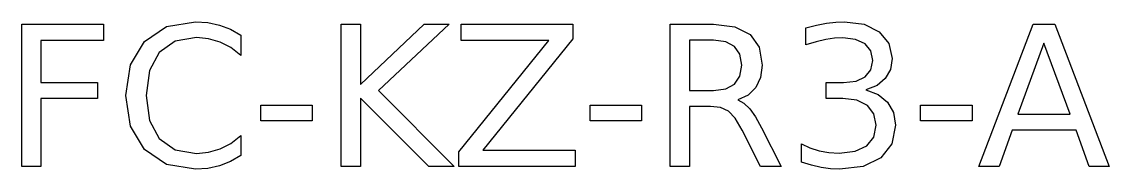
# Model space of a CAD drawing. Header units: millimetres. Extents: x -7.4 to 7.4, y 4 to 6.
import ezdxf

# ---------------------------------------------------------------- set-up
doc = ezdxf.new("R2010")
doc.units = ezdxf.units.MM
doc.layers.add('LASER_MARK', color=7, linetype='Continuous')

msp = doc.modelspace()

# ---------------------------------------------------------------- linework, layer by layer
at = {"layer": 'LASER_MARK'}
for points in [[(-7.098, 5.746), (-7.098, 5.177), (-6.333, 5.177), (-6.333, 4.958), (-7.098, 4.958), (-7.098, 4.038), (-7.358, 4.038), (-7.358, 5.965), (-6.251, 5.965), (-6.251, 5.746), (-7.098, 5.746)], [(-4.53, 5.649), (-4.675, 5.725), (-4.829, 5.77), (-4.992, 5.786), (-5.284, 5.735), (-5.498, 5.584), (-5.63, 5.337), (-5.673, 4.999), (-5.63, 4.663), (-5.498, 4.416), (-5.284, 4.265), (-4.992, 4.214), (-4.829, 4.23), (-4.675, 4.275), (-4.53, 4.351), (-4.394, 4.459), (-4.394, 4.186), (-4.535, 4.105), (-4.684, 4.046), (-4.841, 4.012), (-5.007, 4), (-5.398, 4.067), (-5.697, 4.268), (-5.886, 4.585), (-5.949, 4.999), (-5.886, 5.415), (-5.697, 5.732), (-5.398, 5.933), (-5.007, 6), (-4.839, 5.989), (-4.681, 5.954), (-4.533, 5.897), (-4.394, 5.817), (-4.394, 5.542), (-4.53, 5.649)], [(-2.776, 5.151), (-1.911, 5.965), (-1.576, 5.965), (-2.532, 5.067), (-1.507, 4.038), (-1.851, 4.038), (-2.776, 4.966), (-2.776, 4.038), (-3.037, 4.038), (-3.037, 5.965), (-2.776, 5.965), (-2.776, 5.151)], [(0.1, 5.766), (-1.119, 4.257), (0.13, 4.257), (0.13, 4.038), (-1.444, 4.038), (-1.444, 4.236), (-0.225, 5.746), (-1.414, 5.746), (-1.414, 5.965), (0.1, 5.965), (0.1, 5.766)], [(2.493, 4.82), (2.573, 4.71), (2.653, 4.564), (2.917, 4.038), (2.637, 4.038), (2.391, 4.532), (2.296, 4.693), (2.205, 4.789), (2.099, 4.837), (1.961, 4.852), (1.676, 4.852), (1.676, 4.038), (1.416, 4.038), (1.416, 5.965), (2.004, 5.965), (2.293, 5.931), (2.498, 5.827), (2.62, 5.654), (2.66, 5.41), (2.639, 5.243), (2.576, 5.108), (2.472, 5.006), (2.33, 4.942), (2.413, 4.897), (2.493, 4.82)], [(4.233, 5.015), (4.358, 4.91), (4.437, 4.769), (4.464, 4.598), (4.415, 4.345), (4.268, 4.156), (4.03, 4.039), (3.71, 4), (3.587, 4.006), (3.46, 4.024), (3.33, 4.054), (3.195, 4.096), (3.195, 4.347), (3.308, 4.292), (3.432, 4.252), (3.564, 4.228), (3.702, 4.22), (3.918, 4.244), (4.076, 4.316), (4.172, 4.435), (4.204, 4.598), (4.174, 4.75), (4.085, 4.864), (3.942, 4.936), (3.753, 4.961), (3.528, 4.961), (3.528, 5.175), (3.763, 5.175), (3.933, 5.194), (4.057, 5.252), (4.134, 5.346), (4.159, 5.473), (4.133, 5.604), (4.054, 5.701), (3.926, 5.761), (3.753, 5.781), (3.641, 5.775), (3.523, 5.757), (3.394, 5.728), (3.253, 5.685), (3.253, 5.917), (3.397, 5.954), (3.531, 5.979), (3.657, 5.995), (3.776, 6), (4.042, 5.966), (4.246, 5.865), (4.375, 5.706), (4.419, 5.501), (4.396, 5.353), (4.327, 5.23), (4.216, 5.137), (4.066, 5.077), (4.233, 5.015)], [(6.624, 5.965), (7.358, 4.038), (7.087, 4.038), (6.912, 4.532), (6.043, 4.532), (5.867, 4.038), (5.592, 4.038), (6.328, 5.965), (6.624, 5.965)], [(2.004, 5.067), (2.17, 5.089), (2.289, 5.154), (2.361, 5.262), (2.385, 5.41), (2.361, 5.558), (2.289, 5.665), (2.17, 5.729), (2.004, 5.751), (1.676, 5.751), (1.676, 5.067), (2.004, 5.067)], [(6.121, 4.749), (6.83, 4.749), (6.475, 5.708), (6.121, 4.749)], [(-3.426, 4.656), (-4.121, 4.656), (-4.121, 4.868), (-3.426, 4.868), (-3.426, 4.656)], [(1.027, 4.656), (0.332, 4.656), (0.332, 4.868), (1.027, 4.868), (1.027, 4.656)], [(5.501, 4.868), (5.501, 4.656), (4.805, 4.656), (4.805, 4.868), (5.501, 4.868)]]:
    msp.add_lwpolyline(points, close=True, dxfattribs=at)

doc.saveas('drawing.dxf')
